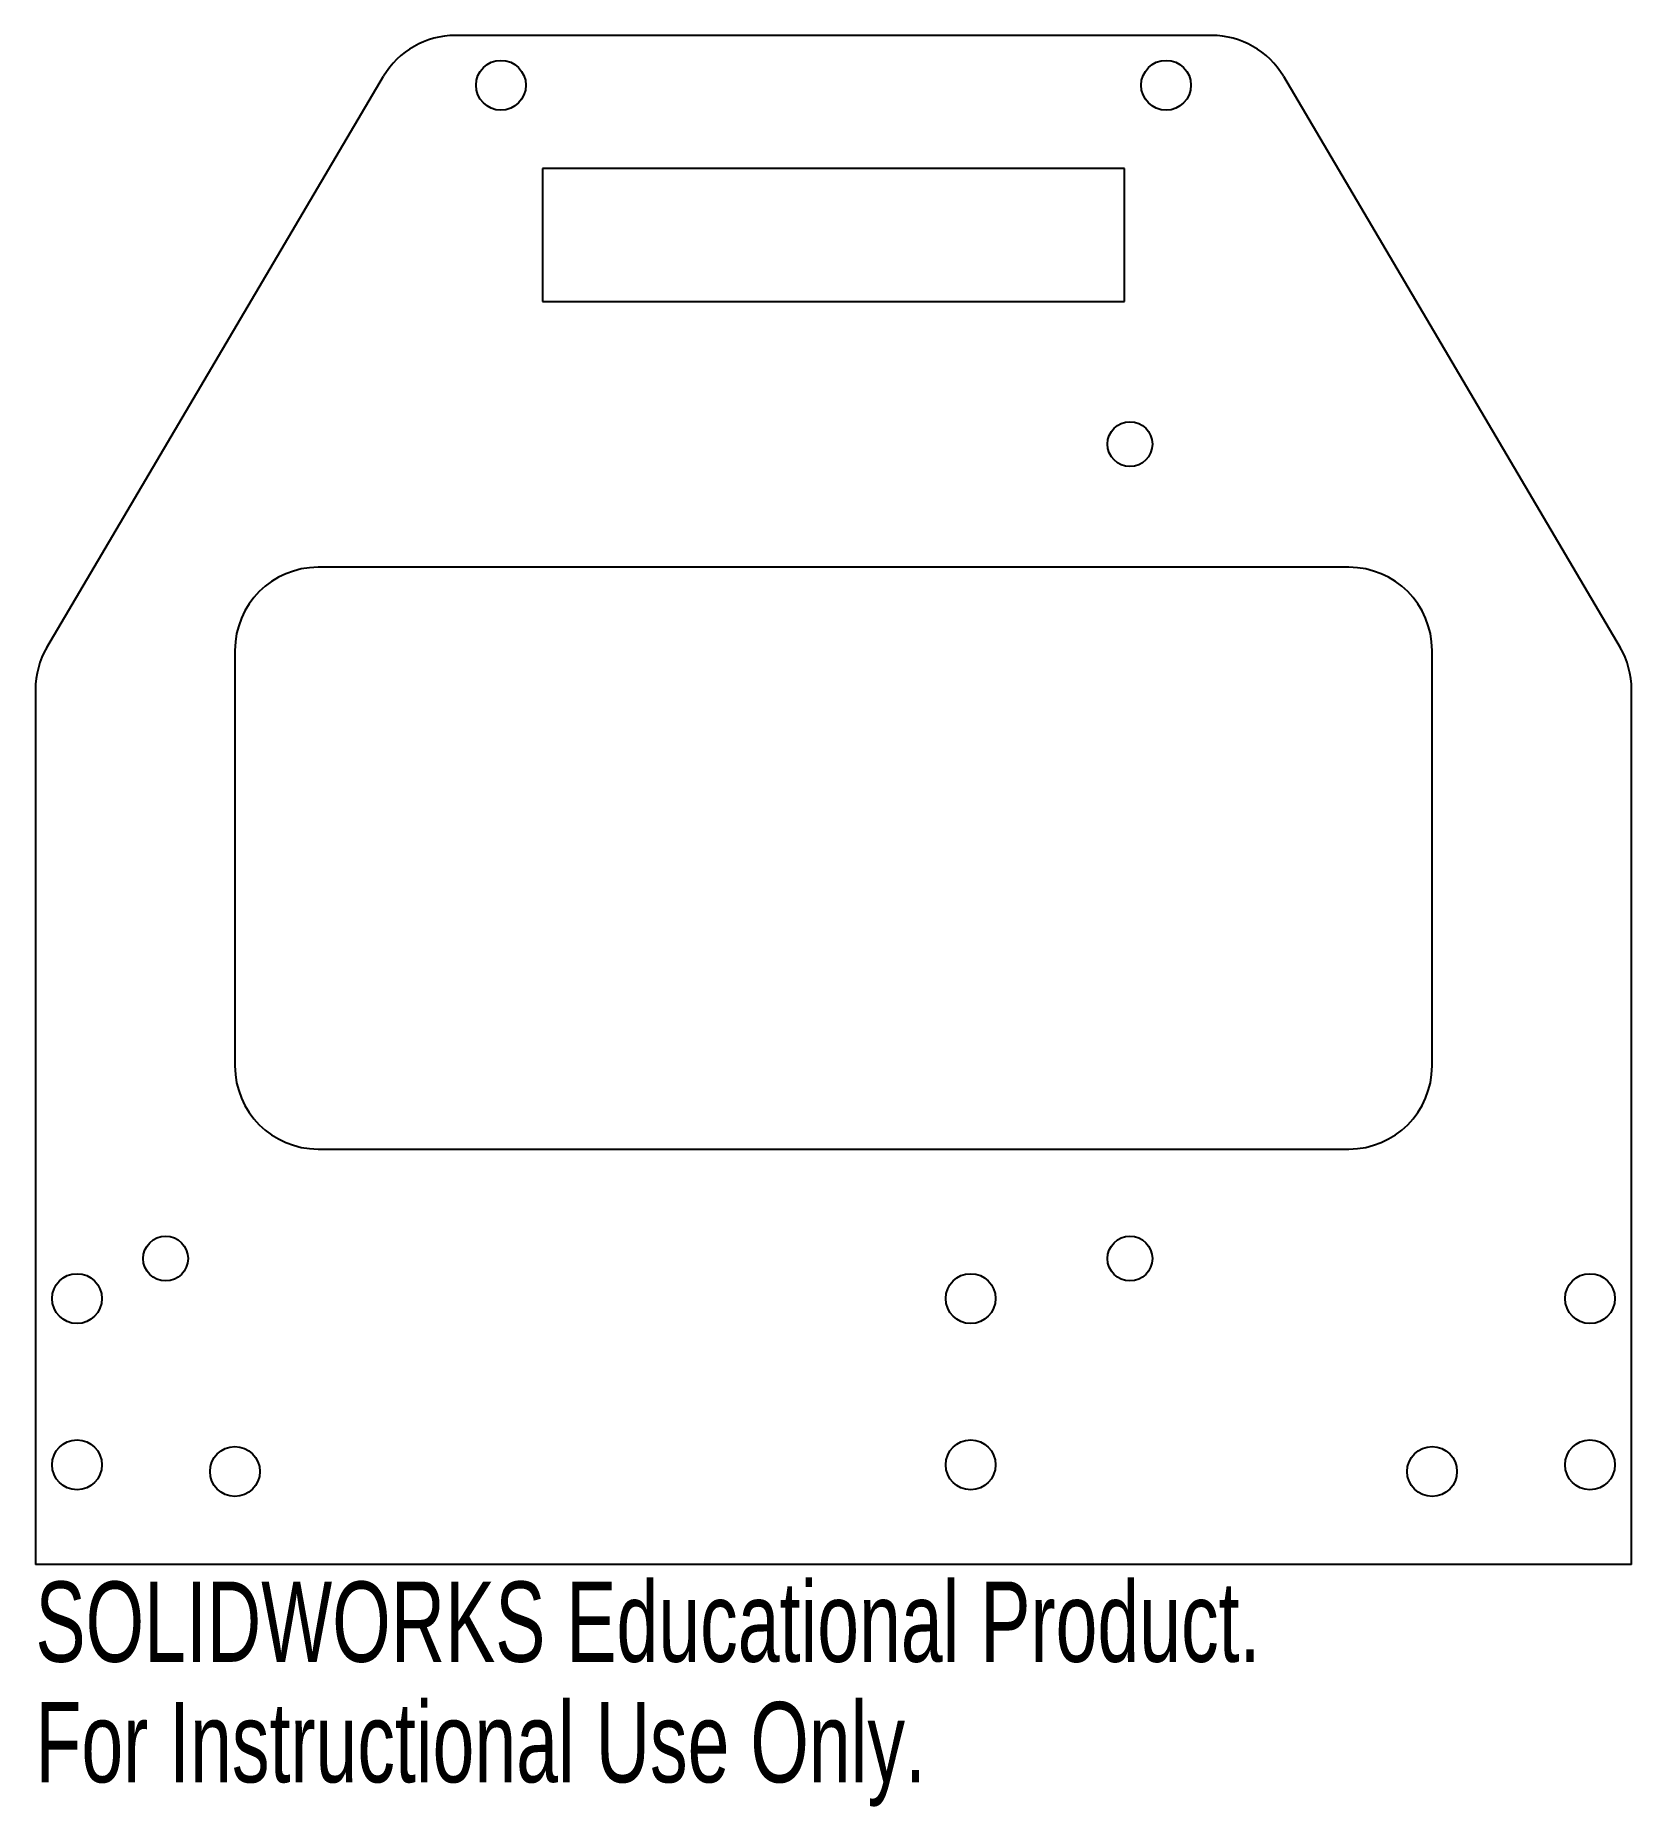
# Model space of a CAD drawing. Header units: millimetres. Extents: x -48 to 48, y -95 to 12.
import ezdxf

# ---------------------------------------------------------------- set-up
doc = ezdxf.new("R2010")
doc.units = ezdxf.units.MM
doc.styles.add('SLDTEXTSTYLE0', font='TXT', dxfattribs={"width": 0.7})

msp = doc.modelspace()

# ---------------------------------------------------------------- linework, layer by layer
at = {"color": 7, "linetype": 'Continuous', "lineweight": 25}
for p, q in [((22.75, 12), (-22.75, 12)), ((-47.31, -24.83), (-27.06, 9.54)), ((27.06, 9.54), (47.31, -24.83)), ((17.5, 4), (-17.5, 4)), ((-17.5, 4), (-17.5, -4)), ((17.5, -4), (17.5, 4)), ((-17.5, -4), (17.5, -4)), ((31, -20), (-31, -20)), ((-36, -25), (-36, -50)), ((36, -50), (36, -25)), ((-48, -27.36), (-48, -80)), ((48, -80), (48, -27.36)), ((-31, -55), (31, -55)), ((48, -80), (-48, -80))]:
    msp.add_line(p, q, dxfattribs=at)
for centre, radius in [((-20, 9), 1.5), ((20, 9), 1.5), ((17.83, -12.59), 1.35), ((-40.17, -61.59), 1.35), ((17.83, -61.59), 1.35), ((-45.5, -64), 1.5), ((8.25, -64), 1.5), ((45.5, -64), 1.5), ((-45.5, -74), 1.5), ((-36, -74.4), 1.5), ((8.25, -74), 1.5), ((36, -74.4), 1.5), ((45.5, -74), 1.5)]:
    msp.add_circle(centre, radius, dxfattribs=at)
for centre, start, end in [((-22.75, 7), 90, 149.4874), ((22.75, 7), 30.5126, 90), ((-31, -25), 90, 180), ((31, -25), 0, 90), ((-43, -27.36), 149.4874, 180), ((43, -27.36), 360, 30.5126), ((-31, -50), 180, 270), ((31, -50), 270, 0)]:
    msp.add_arc(centre, 5, start, end, dxfattribs=at)

# ---------------------------------------------------------------- texts
at = {"color": 7, "linetype": 'Continuous', "char_height": 4.8336, "attachment_point": 1, "style": 'SLDTEXTSTYLE0'}
for s, insert in [('SOLIDWORKS Educational Product.', (-48, -81.02)), ('For Instructional Use Only.', (-48, -88.27))]:
    msp.add_mtext(s, dxfattribs=dict(at, insert=insert))

doc.saveas('drawing.dxf')
